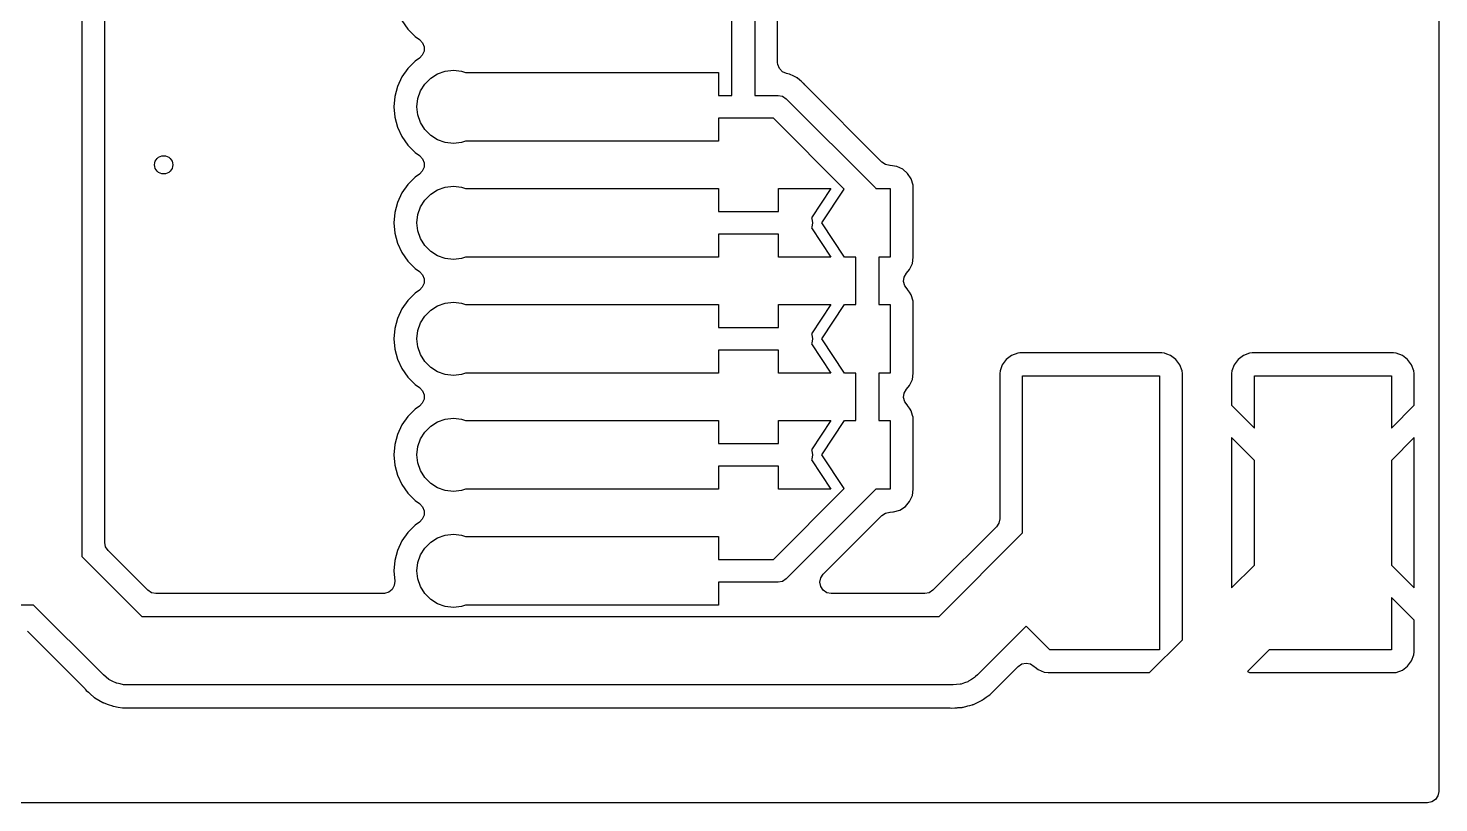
# Model space of a CAD drawing. Extents: x 2.04 to 3.91, y -6.2 to -2.9.
# Drawn here: x 2.683 to 3.9, y -6.2 to -5.532 of the extents above; entities that cross this region are included whole.
import ezdxf

# ---------------------------------------------------------------- set-up
doc = ezdxf.new("R2010")
doc.units = 0
doc.header["$MEASUREMENT"] = 0
doc.layers.add('BLACK', color=7, linetype='CONTINUOUS')

msp = doc.modelspace()

# ---------------------------------------------------------------- linework, layer by layer
at = {"layer": 'BLACK', "linetype": 'CONTINUOUS'}
for p, q in [((3.29016, -5.59016), (3.29016, -5.20408)), ((3.30984, -5.2), (3.30984, -5.59016)), ((2.72953, -5.25), (2.72953, -5.98777)), ((2.74923, -5.97555), (2.74923, -5.26469)), ((3.89998, -5.35951), (3.89998, -6.19018)), ((3.32955, -5.56171), (3.32955, -5.50906)), ((3.00549, -5.5257), (3.01063, -5.53304)), ((3.01063, -5.53304), (3.01063, -5.53304)), ((3.01063, -5.53304), (3.01696, -5.53937)), ((3.01696, -5.53937), (3.01696, -5.53937)), ((3.01696, -5.53937), (3.01696, -5.53937)), ((3.01696, -5.53937), (3.02067, -5.54197)), ((3.02067, -5.54197), (3.02332, -5.54473)), ((3.02332, -5.54473), (3.0247, -5.5483)), ((3.0247, -5.5483), (3.02462, -5.55212)), ((3.01696, -5.56063), (3.01063, -5.56696)), ((3.02067, -5.55803), (3.01696, -5.56063)), ((3.02308, -5.55562), (3.02067, -5.55803)), ((3.02462, -5.55212), (3.02308, -5.55562)), ((3.01063, -5.56696), (3.00549, -5.5743)), ((3.03036, -5.57538), (3.03633, -5.57162)), ((3.03633, -5.57162), (3.04299, -5.56929)), ((3.04299, -5.56929), (3.05, -5.5685)), ((3.05, -5.5685), (3.05701, -5.56929)), ((3.05701, -5.56929), (3.06038, -5.57047)), ((3.06038, -5.57047), (3.2, -5.57047)), ((3.2, -5.57047), (3.27874, -5.57047)), ((3.27874, -5.57047), (3.27874, -5.59016)), ((3.32972, -5.56356), (3.32955, -5.56171)), ((3.33116, -5.5671), (3.32972, -5.56356)), ((3.33384, -5.56983), (3.33116, -5.5671)), ((3.33737, -5.57132), (3.33384, -5.56983)), ((3.33953, -5.57176), (3.33737, -5.57132)), ((3.33994, -5.5719), (3.33953, -5.57176)), ((3.34035, -5.57205), (3.33994, -5.5719)), ((3.34305, -5.5734), (3.34035, -5.57205)), ((3.34035, -5.57205), (3.34035, -5.57205)), ((3.34035, -5.57205), (3.34035, -5.57205)), ((3.0017, -5.58242), (2.99938, -5.59108)), ((3.00549, -5.5743), (3.0017, -5.58242)), ((3.0017, -5.58242), (3.0017, -5.58242)), ((3.00549, -5.5743), (3.00549, -5.5743)), ((3.02162, -5.58633), (3.02538, -5.58036)), ((3.02538, -5.58036), (3.03036, -5.57538)), ((3.34579, -5.57468), (3.34305, -5.5734)), ((3.34616, -5.57491), (3.34579, -5.57468)), ((3.34579, -5.57468), (3.34579, -5.57468)), ((3.34652, -5.57515), (3.34616, -5.57491)), ((3.34884, -5.57709), (3.34652, -5.57515)), ((3.34652, -5.57515), (3.34652, -5.57515)), ((3.34985, -5.57789), (3.34884, -5.57709)), ((3.35, -5.57804), (3.34985, -5.57789)), ((3.34985, -5.57789), (3.34985, -5.57789)), ((3.34985, -5.57789), (3.34985, -5.57789)), ((3.35032, -5.57833), (3.35, -5.57804)), ((3.35181, -5.57959), (3.35032, -5.57833)), ((3.35216, -5.58006), (3.35181, -5.57959)), ((3.35181, -5.57959), (3.35181, -5.57959)), ((3.35309, -5.58113), (3.35216, -5.58006)), ((3.41965, -5.64769), (3.35309, -5.58113)), ((2.99938, -5.59108), (2.9986, -5.6)), ((2.99938, -5.59108), (2.99938, -5.59108)), ((3.0185, -5.6), (3.01929, -5.59299)), ((3.01929, -5.59299), (3.02162, -5.58633)), ((3.27874, -5.59016), (3.29016, -5.59016)), ((3.30984, -5.59016), (3.33017, -5.59016)), ((3.33017, -5.59016), (3.33394, -5.59091)), ((3.33394, -5.59091), (3.33713, -5.59304)), ((3.33713, -5.59304), (3.41405, -5.66995)), ((2.9986, -5.6), (2.9986, -5.6)), ((2.9986, -5.6), (2.99938, -5.60892)), ((2.99938, -5.60892), (2.99938, -5.60892)), ((2.99938, -5.60892), (3.0017, -5.61758)), ((3.01929, -5.60701), (3.0185, -5.6)), ((3.02162, -5.61367), (3.01929, -5.60701)), ((3.0017, -5.61758), (3.0017, -5.61758)), ((3.0017, -5.61758), (3.00549, -5.6257)), ((3.02538, -5.61964), (3.02162, -5.61367)), ((3.03036, -5.62462), (3.02538, -5.61964)), ((3.3, -5.60984), (3.27874, -5.60984)), ((3.27874, -5.60984), (3.27874, -5.62953)), ((3.3261, -5.60984), (3.3, -5.60984)), ((3.38713, -5.67088), (3.3261, -5.60984)), ((3.00549, -5.6257), (3.00549, -5.6257)), ((3.00549, -5.6257), (3.01063, -5.63304)), ((3.01063, -5.63304), (3.01063, -5.63304)), ((3.01063, -5.63304), (3.01696, -5.63937)), ((3.03633, -5.62838), (3.03036, -5.62462)), ((3.04299, -5.63071), (3.03633, -5.62838)), ((3.05, -5.6315), (3.04299, -5.63071)), ((3.05701, -5.63071), (3.05, -5.6315)), ((3.06038, -5.62953), (3.05701, -5.63071)), ((3.12126, -5.62953), (3.06038, -5.62953)), ((3.27874, -5.62953), (3.12126, -5.62953)), ((3.01696, -5.63937), (3.01696, -5.63937)), ((3.01696, -5.63937), (3.01696, -5.63937)), ((3.01696, -5.63937), (3.02067, -5.64197)), ((3.02067, -5.64197), (3.02332, -5.64473)), ((3.02332, -5.64473), (3.0247, -5.6483)), ((3.02067, -5.65803), (3.01696, -5.66063)), ((3.02308, -5.65562), (3.02067, -5.65803)), ((3.02462, -5.65212), (3.02308, -5.65562)), ((3.0247, -5.6483), (3.02462, -5.65212)), ((3.42283, -5.64982), (3.41965, -5.64769)), ((3.42642, -5.65053), (3.42283, -5.64982)), ((3.42642, -5.65054), (3.42642, -5.65053)), ((3.42648, -5.65054), (3.42642, -5.65054)), ((3.42658, -5.65057), (3.42648, -5.65054)), ((3.42677, -5.65057), (3.42658, -5.65057)), ((3.43238, -5.65137), (3.42677, -5.65057)), ((3.42677, -5.65057), (3.42677, -5.65057)), ((3.43753, -5.65373), (3.43238, -5.65137)), ((3.43238, -5.65137), (3.43238, -5.65137)), ((3.43238, -5.65137), (3.43238, -5.65137)), ((3.44182, -5.65744), (3.43753, -5.65373)), ((3.44488, -5.6622), (3.44182, -5.65744)), ((3.01063, -5.66696), (3.00549, -5.6743)), ((3.01696, -5.66063), (3.01063, -5.66696)), ((3.03633, -5.67162), (3.04299, -5.66929)), ((3.04299, -5.66929), (3.05, -5.6685)), ((3.05, -5.6685), (3.05701, -5.66929)), ((3.05701, -5.66929), (3.06038, -5.67047)), ((3.41405, -5.66995), (3.41405, -5.66995)), ((3.41405, -5.66995), (3.41439, -5.67047)), ((3.44648, -5.66764), (3.44488, -5.6622)), ((3.44488, -5.6622), (3.44488, -5.6622)), ((3.44668, -5.67045), (3.44648, -5.66764)), ((3.44648, -5.66764), (3.44648, -5.66764)), ((3.0017, -5.68242), (2.99938, -5.69107)), ((3.00549, -5.6743), (3.0017, -5.68242)), ((3.0017, -5.68242), (3.0017, -5.68242)), ((3.00549, -5.6743), (3.00549, -5.6743)), ((3.02162, -5.68633), (3.02538, -5.68036)), ((3.02538, -5.68036), (3.03036, -5.67538)), ((3.03036, -5.67538), (3.03633, -5.67162)), ((3.06038, -5.67047), (3.2, -5.67047)), ((3.2, -5.67047), (3.27874, -5.67047)), ((3.27874, -5.67047), (3.27874, -5.69016)), ((3.33031, -5.69016), (3.33031, -5.67047)), ((3.33031, -5.67047), (3.37559, -5.67047)), ((3.37559, -5.67047), (3.35875, -5.69573)), ((3.36772, -5.7), (3.38713, -5.67088)), ((3.41439, -5.67047), (3.42677, -5.67047)), ((3.42677, -5.67047), (3.42677, -5.72953)), ((3.44668, -5.67047), (3.44668, -5.67045)), ((3.44668, -5.72953), (3.44668, -5.67047)), ((2.99938, -5.69108), (2.9986, -5.7)), ((2.99938, -5.69107), (2.99938, -5.69108)), ((3.0185, -5.7), (3.01929, -5.69299)), ((3.01929, -5.69299), (3.02162, -5.68633)), ((3.27874, -5.69016), (3.33031, -5.69016)), ((2.9986, -5.7), (2.9986, -5.7)), ((2.9986, -5.7), (2.99938, -5.70892)), ((3.01929, -5.70701), (3.0185, -5.7)), ((3.35875, -5.69573), (3.35909, -5.69623)), ((3.35909, -5.70377), (3.35875, -5.70427)), ((3.35875, -5.70427), (3.37559, -5.72953)), ((3.35909, -5.69623), (3.35984, -5.7)), ((3.35984, -5.7), (3.35909, -5.70377)), ((3.3874, -5.72953), (3.36772, -5.7)), ((2.99938, -5.70892), (2.99938, -5.70892)), ((2.99938, -5.70892), (3.0017, -5.71758)), ((3.0017, -5.71758), (3.0017, -5.71758)), ((3.0017, -5.71758), (3.00549, -5.7257)), ((3.02162, -5.71367), (3.01929, -5.70701)), ((3.02538, -5.71964), (3.02162, -5.71367)), ((3.33031, -5.70984), (3.27874, -5.70984)), ((3.27874, -5.70984), (3.27874, -5.72953)), ((3.33031, -5.72953), (3.33031, -5.70984)), ((3.00549, -5.7257), (3.00549, -5.7257)), ((3.00549, -5.7257), (3.01063, -5.73304)), ((3.03036, -5.72462), (3.02538, -5.71964)), ((3.03633, -5.72838), (3.03036, -5.72462)), ((3.04299, -5.73071), (3.03633, -5.72838)), ((3.05, -5.7315), (3.04299, -5.73071)), ((3.05701, -5.73071), (3.05, -5.7315)), ((3.06038, -5.72953), (3.05701, -5.73071)), ((3.12126, -5.72953), (3.06038, -5.72953)), ((3.27874, -5.72953), (3.12126, -5.72953)), ((3.37559, -5.72953), (3.33031, -5.72953)), ((3.39724, -5.72953), (3.3874, -5.72953)), ((3.39724, -5.77047), (3.39724, -5.72953)), ((3.42677, -5.72953), (3.41693, -5.72953)), ((3.41693, -5.72953), (3.41693, -5.77047)), ((3.44587, -5.73514), (3.44668, -5.72953)), ((3.01063, -5.73304), (3.01063, -5.73304)), ((3.01063, -5.73304), (3.01696, -5.73937)), ((3.01696, -5.73937), (3.01696, -5.73937)), ((3.01696, -5.73937), (3.01696, -5.73937)), ((3.01696, -5.73937), (3.02067, -5.74197)), ((3.02067, -5.74197), (3.02332, -5.74473)), ((3.44072, -5.74352), (3.44352, -5.74029)), ((3.44352, -5.74029), (3.44587, -5.73514)), ((3.02462, -5.75212), (3.02308, -5.75562)), ((3.02332, -5.74473), (3.0247, -5.7483)), ((3.0247, -5.7483), (3.02462, -5.75212)), ((3.43835, -5.75064), (3.43883, -5.74684)), ((3.43937, -5.75432), (3.43835, -5.75064)), ((3.43883, -5.74684), (3.44072, -5.74352)), ((3.44137, -5.7569), (3.43937, -5.75432)), ((3.01063, -5.76696), (3.00549, -5.7743)), ((3.01696, -5.76063), (3.01063, -5.76696)), ((3.02067, -5.75803), (3.01696, -5.76063)), ((3.02308, -5.75562), (3.02067, -5.75803)), ((3.44136, -5.75691), (3.44137, -5.7569)), ((3.44149, -5.75705), (3.44136, -5.75691)), ((3.44171, -5.75735), (3.44149, -5.75705)), ((3.44182, -5.75744), (3.44171, -5.75735)), ((3.44328, -5.75971), (3.44182, -5.75744)), ((3.44182, -5.75744), (3.44182, -5.75744)), ((3.44488, -5.7622), (3.44328, -5.75971)), ((3.44648, -5.76764), (3.44488, -5.7622)), ((3.44488, -5.7622), (3.44488, -5.7622)), ((3.00549, -5.7743), (3.0017, -5.78242)), ((3.00549, -5.7743), (3.00549, -5.7743)), ((3.02538, -5.78036), (3.03036, -5.77538)), ((3.03036, -5.77538), (3.03633, -5.77162)), ((3.03633, -5.77162), (3.04299, -5.76929)), ((3.04299, -5.76929), (3.05, -5.7685)), ((3.05, -5.7685), (3.05701, -5.76929)), ((3.05701, -5.76929), (3.06038, -5.77047)), ((3.06038, -5.77047), (3.2, -5.77047)), ((3.2, -5.77047), (3.27874, -5.77047)), ((3.27874, -5.77047), (3.27874, -5.79016)), ((3.33031, -5.79016), (3.33031, -5.77047)), ((3.33031, -5.77047), (3.37559, -5.77047)), ((3.37559, -5.77047), (3.35875, -5.79573)), ((3.36772, -5.8), (3.3874, -5.77047)), ((3.3874, -5.77047), (3.39724, -5.77047)), ((3.41693, -5.77047), (3.42677, -5.77047)), ((3.42677, -5.77047), (3.42677, -5.82953)), ((3.44668, -5.77045), (3.44648, -5.76764)), ((3.44648, -5.76764), (3.44648, -5.76764)), ((3.44668, -5.77047), (3.44668, -5.77045)), ((3.44668, -5.82953), (3.44668, -5.77047)), ((2.99938, -5.79108), (2.9986, -5.8)), ((3.0017, -5.78242), (2.99938, -5.79108)), ((2.99938, -5.79108), (2.99938, -5.79108)), ((3.0017, -5.78242), (3.0017, -5.78242)), ((3.01929, -5.79299), (3.02162, -5.78633)), ((3.02162, -5.78633), (3.02538, -5.78036)), ((3.27874, -5.79016), (3.33031, -5.79016)), ((2.9986, -5.8), (2.9986, -5.8)), ((2.9986, -5.8), (2.99938, -5.80892)), ((3.0185, -5.8), (3.01929, -5.79299)), ((3.01929, -5.80701), (3.0185, -5.8)), ((3.35875, -5.79573), (3.35909, -5.79623)), ((3.35909, -5.80377), (3.35875, -5.80427)), ((3.35909, -5.79623), (3.35984, -5.8)), ((3.35984, -5.8), (3.35909, -5.80377)), ((3.3874, -5.82953), (3.36772, -5.8)), ((2.99938, -5.80892), (2.99938, -5.80892)), ((2.99938, -5.80892), (3.0017, -5.81758)), ((3.02162, -5.81367), (3.01929, -5.80701)), ((3.02538, -5.81964), (3.02162, -5.81367)), ((3.33031, -5.80984), (3.27874, -5.80984)), ((3.27874, -5.80984), (3.27874, -5.82953)), ((3.33031, -5.82953), (3.33031, -5.80984)), ((3.35875, -5.80427), (3.37559, -5.82953)), ((3.5314, -5.81442), (3.52687, -5.81781)), ((3.53671, -5.81244), (3.5314, -5.81442)), ((3.53856, -5.81224), (3.53671, -5.81244)), ((3.53671, -5.81244), (3.53671, -5.81244)), ((3.53906, -5.81219), (3.53856, -5.81224)), ((3.66094, -5.81219), (3.53906, -5.81219)), ((3.53906, -5.81219), (3.53906, -5.81219)), ((3.53906, -5.81219), (3.53906, -5.81219)), ((3.66329, -5.81244), (3.66094, -5.81219)), ((3.66544, -5.81324), (3.66329, -5.81244)), ((3.6686, -5.81442), (3.66544, -5.81324)), ((3.67313, -5.81781), (3.6686, -5.81442)), ((3.73141, -5.81443), (3.72688, -5.81783)), ((3.73672, -5.81246), (3.73141, -5.81443)), ((3.73906, -5.8122), (3.73672, -5.81246)), ((3.73672, -5.81246), (3.73672, -5.81246)), ((3.86094, -5.8122), (3.73906, -5.8122)), ((3.86328, -5.81246), (3.86094, -5.8122)), ((3.86859, -5.81443), (3.86328, -5.81246)), ((3.86328, -5.81246), (3.86328, -5.81246)), ((3.87312, -5.81783), (3.86859, -5.81443)), ((3.0017, -5.81758), (3.0017, -5.81758)), ((3.0017, -5.81758), (3.00549, -5.8257)), ((3.00549, -5.8257), (3.00549, -5.8257)), ((3.00549, -5.8257), (3.01063, -5.83304)), ((3.03036, -5.82462), (3.02538, -5.81964)), ((3.03633, -5.82838), (3.03036, -5.82462)), ((3.04299, -5.83071), (3.03633, -5.82838)), ((3.52149, -5.82766), (3.52124, -5.83)), ((3.52347, -5.82235), (3.52149, -5.82766)), ((3.52687, -5.81781), (3.52347, -5.82235)), ((3.52687, -5.81781), (3.52687, -5.81781)), ((3.67653, -5.82235), (3.67313, -5.81781)), ((3.67851, -5.82766), (3.67653, -5.82235)), ((3.67876, -5.83001), (3.67851, -5.82766)), ((3.72151, -5.82766), (3.72126, -5.83001)), ((3.72349, -5.82236), (3.72151, -5.82766)), ((3.72151, -5.82766), (3.72151, -5.82766)), ((3.72688, -5.81783), (3.72349, -5.82236)), ((3.72688, -5.81783), (3.72688, -5.81783)), ((3.87651, -5.82236), (3.87312, -5.81783)), ((3.87312, -5.81783), (3.87312, -5.81783)), ((3.87849, -5.82766), (3.87651, -5.82236)), ((3.87874, -5.83001), (3.87849, -5.82766)), ((3.87849, -5.82766), (3.87849, -5.82766)), ((3.01063, -5.83304), (3.01063, -5.83304)), ((3.01063, -5.83304), (3.01696, -5.83937)), ((3.01696, -5.83937), (3.01696, -5.83937)), ((3.01696, -5.83937), (3.01696, -5.83937)), ((3.01696, -5.83937), (3.02067, -5.84197)), ((3.05, -5.8315), (3.04299, -5.83071)), ((3.05701, -5.83071), (3.05, -5.8315)), ((3.06038, -5.82953), (3.05701, -5.83071)), ((3.12126, -5.82953), (3.06038, -5.82953)), ((3.27874, -5.82953), (3.12126, -5.82953)), ((3.37559, -5.82953), (3.33031, -5.82953)), ((3.39724, -5.82953), (3.3874, -5.82953)), ((3.39724, -5.87047), (3.39724, -5.82953)), ((3.42677, -5.82953), (3.41693, -5.82953)), ((3.41693, -5.82953), (3.41693, -5.87047)), ((3.44072, -5.84352), (3.44352, -5.84029)), ((3.44352, -5.84029), (3.44587, -5.83514)), ((3.44587, -5.83514), (3.44668, -5.82953)), ((3.52124, -5.83), (3.52124, -5.95507)), ((3.54094, -5.9673), (3.54094, -5.83189)), ((3.54094, -5.83189), (3.65906, -5.83189)), ((3.65906, -5.83189), (3.65906, -6.06811)), ((3.67876, -5.85734), (3.67876, -5.83001)), ((3.72126, -5.83001), (3.72126, -5.85734)), ((3.74094, -5.87703), (3.74094, -5.83189)), ((3.74094, -5.83189), (3.85906, -5.83189)), ((3.85906, -5.83189), (3.85906, -5.87703)), ((3.87874, -5.85734), (3.87874, -5.83001)), ((3.87874, -5.83001), (3.87874, -5.83001)), ((3.02067, -5.84197), (3.02332, -5.84473)), ((3.02462, -5.85212), (3.02308, -5.85562)), ((3.02332, -5.84473), (3.0247, -5.8483)), ((3.0247, -5.8483), (3.02462, -5.85212)), ((3.43835, -5.85064), (3.43883, -5.84684)), ((3.43937, -5.85432), (3.43835, -5.85064)), ((3.43883, -5.84684), (3.44072, -5.84352)), ((3.01696, -5.86063), (3.01063, -5.86696)), ((3.02067, -5.85803), (3.01696, -5.86063)), ((3.02308, -5.85562), (3.02067, -5.85803)), ((3.44137, -5.8569), (3.43937, -5.85432)), ((3.44136, -5.85691), (3.44137, -5.8569)), ((3.44149, -5.85705), (3.44136, -5.85691)), ((3.44171, -5.85735), (3.44149, -5.85705)), ((3.44182, -5.85744), (3.44171, -5.85735)), ((3.44328, -5.85971), (3.44182, -5.85744)), ((3.44182, -5.85744), (3.44182, -5.85744)), ((3.44387, -5.86063), (3.44328, -5.85971)), ((3.44488, -5.8622), (3.44387, -5.86063)), ((3.44607, -5.86625), (3.44488, -5.8622)), ((3.67876, -5.88518), (3.67876, -5.85734)), ((3.72126, -5.85734), (3.74094, -5.87703)), ((3.85906, -5.87703), (3.87874, -5.85734)), ((3.00549, -5.8743), (3.0017, -5.88242)), ((3.01063, -5.86696), (3.00549, -5.8743)), ((3.00549, -5.8743), (3.00549, -5.8743)), ((3.02538, -5.88036), (3.03036, -5.87538)), ((3.03036, -5.87538), (3.03633, -5.87162)), ((3.03633, -5.87162), (3.04299, -5.86929)), ((3.04299, -5.86929), (3.05, -5.8685)), ((3.05, -5.8685), (3.05701, -5.86929)), ((3.05701, -5.86929), (3.06038, -5.87047)), ((3.06038, -5.87047), (3.2, -5.87047)), ((3.2, -5.87047), (3.27874, -5.87047)), ((3.27874, -5.87047), (3.27874, -5.89016)), ((3.33031, -5.89016), (3.33031, -5.87047)), ((3.33031, -5.87047), (3.37559, -5.87047)), ((3.37559, -5.87047), (3.35875, -5.89573)), ((3.36772, -5.9), (3.3874, -5.87047)), ((3.3874, -5.87047), (3.39724, -5.87047)), ((3.41693, -5.87047), (3.42677, -5.87047)), ((3.42677, -5.87047), (3.42677, -5.92953)), ((3.44648, -5.86764), (3.44607, -5.86625)), ((3.44668, -5.87045), (3.44648, -5.86764)), ((3.44648, -5.86764), (3.44648, -5.86764)), ((3.44668, -5.87047), (3.44668, -5.87045)), ((3.44668, -5.92953), (3.44668, -5.87047)), ((3.0017, -5.88242), (2.99938, -5.89107)), ((3.0017, -5.88242), (3.0017, -5.88242)), ((3.01929, -5.89299), (3.02162, -5.88633)), ((3.02162, -5.88633), (3.02538, -5.88036)), ((3.67876, -6.05954), (3.67876, -5.88518)), ((3.74094, -5.90486), (3.72126, -5.88518)), ((3.72126, -5.88518), (3.72126, -6.01482)), ((3.87874, -5.88518), (3.85906, -5.90486)), ((3.87874, -6.01482), (3.87874, -5.88518)), ((2.99938, -5.89108), (2.9986, -5.9)), ((2.9986, -5.9), (2.9986, -5.9)), ((2.9986, -5.9), (2.99938, -5.90892)), ((2.99938, -5.89107), (2.99938, -5.89108)), ((3.0185, -5.9), (3.01929, -5.89299)), ((3.01929, -5.90701), (3.0185, -5.9)), ((3.27874, -5.89016), (3.33031, -5.89016)), ((3.35875, -5.89573), (3.35909, -5.89623)), ((3.35909, -5.89623), (3.35984, -5.9)), ((3.35984, -5.9), (3.35909, -5.90377)), ((3.38713, -5.92912), (3.36772, -5.9)), ((2.99938, -5.90892), (2.99938, -5.90892)), ((2.99938, -5.90892), (3.0017, -5.91758)), ((3.02162, -5.91367), (3.01929, -5.90701)), ((3.33031, -5.90984), (3.27874, -5.90984)), ((3.27874, -5.90984), (3.27874, -5.92953)), ((3.33031, -5.92953), (3.33031, -5.90984)), ((3.35909, -5.90377), (3.35875, -5.90427)), ((3.35875, -5.90427), (3.37559, -5.92953)), ((3.74094, -5.99514), (3.74094, -5.90486)), ((3.85906, -5.90486), (3.85906, -5.99514)), ((3.0017, -5.91758), (3.0017, -5.91758)), ((3.0017, -5.91758), (3.00549, -5.9257)), ((3.00549, -5.9257), (3.00549, -5.9257)), ((3.00549, -5.9257), (3.01062, -5.93302)), ((3.02538, -5.91964), (3.02162, -5.91367)), ((3.03036, -5.92462), (3.02538, -5.91964)), ((3.03633, -5.92838), (3.03036, -5.92462)), ((3.01062, -5.93302), (3.01063, -5.93304)), ((3.01063, -5.93304), (3.01696, -5.93937)), ((3.04299, -5.93071), (3.03633, -5.92838)), ((3.05, -5.9315), (3.04299, -5.93071)), ((3.05701, -5.93071), (3.05, -5.9315)), ((3.06038, -5.92953), (3.05701, -5.93071)), ((3.12126, -5.92953), (3.06038, -5.92953)), ((3.27874, -5.92953), (3.12126, -5.92953)), ((3.3261, -5.99016), (3.38713, -5.92912)), ((3.37559, -5.92953), (3.33031, -5.92953)), ((3.41405, -5.93005), (3.33713, -6.00696)), ((3.41439, -5.92953), (3.41405, -5.93005)), ((3.42677, -5.92953), (3.41439, -5.92953)), ((3.44352, -5.94029), (3.44587, -5.93514)), ((3.44587, -5.93514), (3.44668, -5.92953)), ((3.01696, -5.93937), (3.01696, -5.93937)), ((3.01696, -5.93937), (3.01696, -5.93937)), ((3.01696, -5.93937), (3.02067, -5.94197)), ((3.02067, -5.94197), (3.02332, -5.94473)), ((3.02332, -5.94473), (3.0247, -5.9483)), ((3.0247, -5.9483), (3.02462, -5.95212)), ((3.42283, -5.95018), (3.42658, -5.94943)), ((3.42658, -5.94943), (3.42677, -5.94943)), ((3.42677, -5.94943), (3.42904, -5.94927)), ((3.42904, -5.94927), (3.4296, -5.94923)), ((3.4296, -5.94923), (3.43504, -5.94764)), ((3.43504, -5.94764), (3.43981, -5.94457)), ((3.43981, -5.94457), (3.44352, -5.94029)), ((3.01696, -5.96063), (3.01063, -5.96696)), ((3.02067, -5.95803), (3.01696, -5.96063)), ((3.02308, -5.95562), (3.02067, -5.95803)), ((3.02462, -5.95212), (3.02308, -5.95562)), ((3.36903, -6.00293), (3.41965, -5.95231)), ((3.41965, -5.95231), (3.42283, -5.95018)), ((3.51837, -5.96201), (3.46358, -6.01679)), ((3.52049, -5.95883), (3.51837, -5.96201)), ((3.52124, -5.95507), (3.52049, -5.95883)), ((3.00549, -5.9743), (3.0017, -5.98242)), ((3.01063, -5.96696), (3.00549, -5.9743)), ((3.00549, -5.9743), (3.00549, -5.9743)), ((3.03036, -5.97538), (3.03633, -5.97162)), ((3.03633, -5.97162), (3.04299, -5.96929)), ((3.04299, -5.96929), (3.05, -5.9685)), ((3.05, -5.9685), (3.05701, -5.96929)), ((3.05701, -5.96929), (3.06038, -5.97047)), ((3.06038, -5.97047), (3.2, -5.97047)), ((3.2, -5.97047), (3.27874, -5.97047)), ((3.27874, -5.97047), (3.27874, -5.99016)), ((3.46887, -6.03937), (3.54094, -5.9673)), ((2.74998, -5.9793), (2.74923, -5.97555)), ((2.7521, -5.98248), (2.74998, -5.9793)), ((2.78642, -6.01679), (2.7521, -5.98248)), ((3.0017, -5.98242), (2.99938, -5.99107)), ((3.0017, -5.98242), (3.0017, -5.98242)), ((3.01929, -5.99299), (3.02162, -5.98633)), ((3.02162, -5.98633), (3.02538, -5.98036)), ((3.02538, -5.98036), (3.03036, -5.97538)), ((2.72953, -5.98777), (2.78113, -6.03937)), ((2.99938, -5.99108), (2.9986, -6)), ((2.99938, -5.99107), (2.99938, -5.99108)), ((3.0185, -6), (3.01929, -5.99299)), ((3.27874, -5.99016), (3.3261, -5.99016)), ((3.72126, -6.01482), (3.74094, -5.99514)), ((3.85906, -5.99514), (3.87874, -6.01482)), ((2.9986, -6), (2.9986, -6)), ((2.9986, -6), (2.99939, -6.00901)), ((2.99939, -6.00901), (2.99898, -6.01281)), ((3.01929, -6.00701), (3.0185, -6)), ((3.02162, -6.01367), (3.01929, -6.00701)), ((3.33017, -6.00984), (3.27874, -6.00984)), ((3.27874, -6.00984), (3.27874, -6.02953)), ((3.33394, -6.00909), (3.33017, -6.00984)), ((3.33713, -6.00696), (3.33394, -6.00909)), ((3.36616, -6.00986), (3.3669, -6.00611)), ((3.3669, -6.01361), (3.36616, -6.00986)), ((3.3669, -6.00611), (3.36903, -6.00293)), ((2.7896, -6.01892), (2.78642, -6.01679)), ((2.79335, -6.01967), (2.7896, -6.01892)), ((2.98963, -6.01967), (2.79335, -6.01967)), ((2.99048, -6.01963), (2.98963, -6.01967)), ((2.99415, -6.01856), (2.99048, -6.01963)), ((2.99714, -6.01616), (2.99415, -6.01856)), ((2.99898, -6.01281), (2.99714, -6.01616)), ((3.02538, -6.01964), (3.02162, -6.01367)), ((3.03036, -6.02462), (3.02538, -6.01964)), ((3.36903, -6.01679), (3.3669, -6.01361)), ((3.37221, -6.01892), (3.36903, -6.01679)), ((3.37596, -6.01967), (3.37221, -6.01892)), ((3.45665, -6.01967), (3.37596, -6.01967)), ((3.4604, -6.01892), (3.45665, -6.01967)), ((3.46358, -6.01679), (3.4604, -6.01892)), ((3.87874, -6.04266), (3.85906, -6.02297)), ((3.85906, -6.02297), (3.85906, -6.06811)), ((3.87874, -6.01482), (3.87874, -6.01482)), ((2.68777, -6.02953), (2.56038, -6.02953)), ((2.74802, -6.08978), (2.68777, -6.02953)), ((3.03633, -6.02838), (3.03036, -6.02462)), ((3.04299, -6.03071), (3.03633, -6.02838)), ((3.05, -6.0315), (3.04299, -6.03071)), ((3.05701, -6.03071), (3.05, -6.0315)), ((3.06038, -6.02953), (3.05701, -6.03071)), ((3.12126, -6.02953), (3.06038, -6.02953)), ((3.27874, -6.02953), (3.12126, -6.02953)), ((2.78113, -6.03937), (3.46887, -6.03937)), ((3.87874, -6.06999), (3.87874, -6.04266)), ((2.68248, -6.0521), (2.73194, -6.10156)), ((3.54411, -6.04765), (3.50198, -6.08978)), ((3.56457, -6.06811), (3.54411, -6.04765)), ((3.65049, -6.08781), (3.67876, -6.05954)), ((3.65906, -6.06811), (3.56457, -6.06811)), ((3.75371, -6.06811), (3.73494, -6.08688)), ((3.85906, -6.06811), (3.75371, -6.06811)), ((3.87849, -6.07234), (3.87874, -6.06999)), ((3.87874, -6.06999), (3.87874, -6.06999)), ((3.51631, -6.10332), (3.53718, -6.08245)), ((3.53718, -6.08245), (3.54036, -6.08032)), ((3.54036, -6.08032), (3.54411, -6.07958)), ((3.54411, -6.07958), (3.54786, -6.08032)), ((3.54786, -6.08032), (3.55104, -6.08245)), ((3.55104, -6.08245), (3.55177, -6.08318)), ((3.55177, -6.08318), (3.55441, -6.08523)), ((3.86859, -6.08557), (3.87312, -6.08217)), ((3.87312, -6.08217), (3.87651, -6.07764)), ((3.87312, -6.08217), (3.87312, -6.08217)), ((3.87651, -6.07764), (3.87849, -6.07234)), ((3.87849, -6.07234), (3.87849, -6.07234)), ((2.75037, -6.09164), (2.74802, -6.08978)), ((2.75267, -6.09357), (2.75037, -6.09164)), ((2.75306, -6.09376), (2.75267, -6.09357)), ((2.7534, -6.09403), (2.75306, -6.09376)), ((2.75612, -6.0953), (2.7534, -6.09403)), ((2.7588, -6.09664), (2.75612, -6.0953)), ((3.49358, -6.09566), (3.49073, -6.0966)), ((3.49395, -6.09543), (3.49358, -6.09566)), ((3.49435, -6.09528), (3.49395, -6.09543)), ((3.49686, -6.09364), (3.49435, -6.09528)), ((3.49942, -6.09206), (3.49686, -6.09364)), ((3.49987, -6.09166), (3.49942, -6.09206)), ((3.50008, -6.09152), (3.49987, -6.09166)), ((3.50038, -6.0912), (3.50008, -6.09152)), ((3.50198, -6.08978), (3.50038, -6.0912)), ((3.55441, -6.08523), (3.55441, -6.08523)), ((3.55441, -6.08523), (3.55441, -6.08523)), ((3.55441, -6.08523), (3.55964, -6.0874)), ((3.55964, -6.0874), (3.55964, -6.0874)), ((3.55964, -6.0874), (3.56295, -6.08781)), ((3.56295, -6.08781), (3.65049, -6.08781)), ((3.73494, -6.08688), (3.73672, -6.08754)), ((3.73672, -6.08754), (3.73672, -6.08754)), ((3.73672, -6.08754), (3.73906, -6.0878)), ((3.73906, -6.0878), (3.73906, -6.0878)), ((3.73906, -6.0878), (3.86094, -6.0878)), ((3.86094, -6.0878), (3.86328, -6.08754)), ((3.86094, -6.0878), (3.86094, -6.0878)), ((3.86328, -6.08754), (3.86859, -6.08557)), ((3.86328, -6.08754), (3.86328, -6.08754)), ((2.73194, -6.10156), (2.7323, -6.10197)), ((2.7323, -6.10197), (2.73317, -6.10306)), ((2.73317, -6.10306), (2.73317, -6.10306)), ((2.73317, -6.10306), (2.73513, -6.10477)), ((2.73513, -6.10477), (2.73537, -6.105)), ((2.73537, -6.105), (2.73565, -6.10527)), ((2.73565, -6.10527), (2.73565, -6.10527)), ((2.73565, -6.10527), (2.73692, -6.10634)), ((2.73692, -6.10634), (2.73984, -6.10889)), ((2.75922, -6.09674), (2.7588, -6.09664)), ((2.75961, -6.09693), (2.75922, -6.09674)), ((2.76255, -6.09753), (2.75961, -6.09693)), ((2.76547, -6.09823), (2.76255, -6.09753)), ((2.76607, -6.09826), (2.76547, -6.09823)), ((2.76632, -6.09831), (2.76607, -6.09826)), ((2.76675, -6.0983), (2.76632, -6.09831)), ((2.7689, -6.09843), (2.76675, -6.0983)), ((3.4811, -6.09843), (2.7689, -6.09843)), ((3.48408, -6.09808), (3.4811, -6.09843)), ((3.48707, -6.09782), (3.48408, -6.09808)), ((3.48748, -6.09768), (3.48707, -6.09782)), ((3.48791, -6.09763), (3.48748, -6.09768)), ((3.49073, -6.0966), (3.48791, -6.09763)), ((3.50959, -6.10905), (3.51139, -6.10781)), ((3.51139, -6.10781), (3.51278, -6.10684)), ((3.51278, -6.10684), (3.51312, -6.10656)), ((3.51278, -6.10684), (3.51278, -6.10684)), ((3.51312, -6.10656), (3.51313, -6.10657)), ((3.51313, -6.10657), (3.5133, -6.10642)), ((3.51329, -6.10641), (3.51362, -6.10612)), ((3.5133, -6.10642), (3.51329, -6.10641)), ((3.51362, -6.10612), (3.51363, -6.10612)), ((3.51363, -6.10612), (3.51631, -6.10332)), ((2.73984, -6.10889), (2.7402, -6.10915)), ((2.7402, -6.10915), (2.74019, -6.10916)), ((2.74019, -6.10916), (2.74038, -6.10929)), ((2.74038, -6.10929), (2.74039, -6.10928)), ((2.74039, -6.10928), (2.74075, -6.10953)), ((2.74075, -6.10953), (2.74075, -6.10953)), ((2.74075, -6.10953), (2.74075, -6.10953)), ((2.74075, -6.10953), (2.74412, -6.11144)), ((2.74412, -6.11144), (2.74745, -6.11343)), ((2.74745, -6.11343), (2.74745, -6.11343)), ((2.74745, -6.11343), (2.74785, -6.11362)), ((2.74785, -6.11362), (2.74784, -6.11364)), ((2.74784, -6.11364), (2.74805, -6.11373)), ((2.74805, -6.11373), (2.74805, -6.11372)), ((2.74805, -6.11372), (2.74845, -6.1139)), ((2.74845, -6.1139), (2.74845, -6.1139)), ((2.74845, -6.1139), (2.74845, -6.1139)), ((2.74845, -6.1139), (2.74846, -6.1139)), ((2.74846, -6.1139), (2.75209, -6.11518)), ((2.75209, -6.11518), (2.75212, -6.11518)), ((2.75212, -6.11518), (2.75575, -6.11655)), ((2.75575, -6.11655), (2.75575, -6.11655)), ((2.75575, -6.11655), (2.75617, -6.11666)), ((2.75617, -6.11666), (2.75617, -6.11668)), ((2.75617, -6.11668), (2.75639, -6.11673)), ((2.75639, -6.11673), (2.75639, -6.11672)), ((2.75639, -6.11672), (2.75682, -6.11683)), ((2.75682, -6.11683), (2.75682, -6.11683)), ((2.75682, -6.11683), (2.75682, -6.11683)), ((2.75682, -6.11683), (2.76065, -6.11744)), ((2.76065, -6.11744), (2.76447, -6.11813)), ((2.76447, -6.11813), (2.76447, -6.11813)), ((2.76447, -6.11813), (2.76491, -6.11817)), ((2.76491, -6.11817), (2.7649, -6.11818)), ((2.7649, -6.11818), (2.76513, -6.1182)), ((2.76513, -6.1182), (2.76513, -6.11819)), ((2.76513, -6.11819), (2.76557, -6.11822)), ((2.76557, -6.11822), (2.76945, -6.11813)), ((2.76557, -6.11822), (2.76557, -6.11822)), ((2.76557, -6.11822), (2.76557, -6.11822)), ((2.76945, -6.11813), (3.47806, -6.11813)), ((3.47806, -6.11813), (3.47861, -6.11816)), ((3.47861, -6.11816), (3.47999, -6.11832)), ((3.47999, -6.11832), (3.4826, -6.11814)), ((3.4826, -6.11814), (3.48292, -6.11813)), ((3.48292, -6.11813), (3.48331, -6.11813)), ((3.48331, -6.11813), (3.48464, -6.11801)), ((3.48331, -6.11813), (3.48331, -6.11813)), ((3.48464, -6.11801), (3.48497, -6.11798)), ((3.48497, -6.11798), (3.48545, -6.11795)), ((3.48545, -6.11795), (3.48884, -6.11772)), ((3.48884, -6.11772), (3.48927, -6.11765)), ((3.48884, -6.11772), (3.48884, -6.11772)), ((3.48927, -6.11766), (3.4895, -6.11763)), ((3.48927, -6.11765), (3.48927, -6.11766)), ((3.4895, -6.11761), (3.48993, -6.11753)), ((3.4895, -6.11763), (3.4895, -6.11761)), ((3.48993, -6.11753), (3.49287, -6.11672)), ((3.48993, -6.11753), (3.48993, -6.11753)), ((3.49287, -6.11672), (3.49367, -6.1165)), ((3.49367, -6.1165), (3.49555, -6.11603)), ((3.49555, -6.11603), (3.49743, -6.11555)), ((3.49743, -6.11555), (3.49784, -6.11541)), ((3.49743, -6.11555), (3.49743, -6.11555)), ((3.49784, -6.11541), (3.49785, -6.11542)), ((3.49785, -6.11542), (3.49806, -6.11534)), ((3.49806, -6.11533), (3.49847, -6.11518)), ((3.49806, -6.11534), (3.49806, -6.11533)), ((3.49847, -6.11518), (3.50077, -6.11407)), ((3.49847, -6.11518), (3.49847, -6.11518)), ((3.49847, -6.11518), (3.49847, -6.11518)), ((3.50077, -6.11407), (3.50197, -6.11349)), ((3.50197, -6.11349), (3.50373, -6.11269)), ((3.50373, -6.11269), (3.5055, -6.11189)), ((3.5055, -6.11189), (3.50588, -6.11167)), ((3.5055, -6.11189), (3.5055, -6.11189)), ((3.50588, -6.11167), (3.50589, -6.11168)), ((3.50589, -6.11168), (3.50608, -6.11157)), ((3.50608, -6.11156), (3.50646, -6.11133)), ((3.50608, -6.11157), (3.50608, -6.11156)), ((3.50646, -6.11133), (3.5073, -6.11072)), ((3.50646, -6.11133), (3.50646, -6.11133)), ((3.5073, -6.11072), (3.50959, -6.10905)), ((3.89998, -6.19018), (3.89923, -6.19393)), ((3.89018, -6.19998), (2.05982, -6.19998)), ((3.89393, -6.19923), (3.89018, -6.19998)), ((3.89711, -6.19711), (3.89393, -6.19923)), ((3.89923, -6.19393), (3.89711, -6.19711))]:
    msp.add_line(p, q, dxfattribs=at)
at = {"layer": 'BLACK'}
msp.add_circle((2.8, -5.65), 0.00787, dxfattribs=at)

doc.saveas('drawing.dxf')
